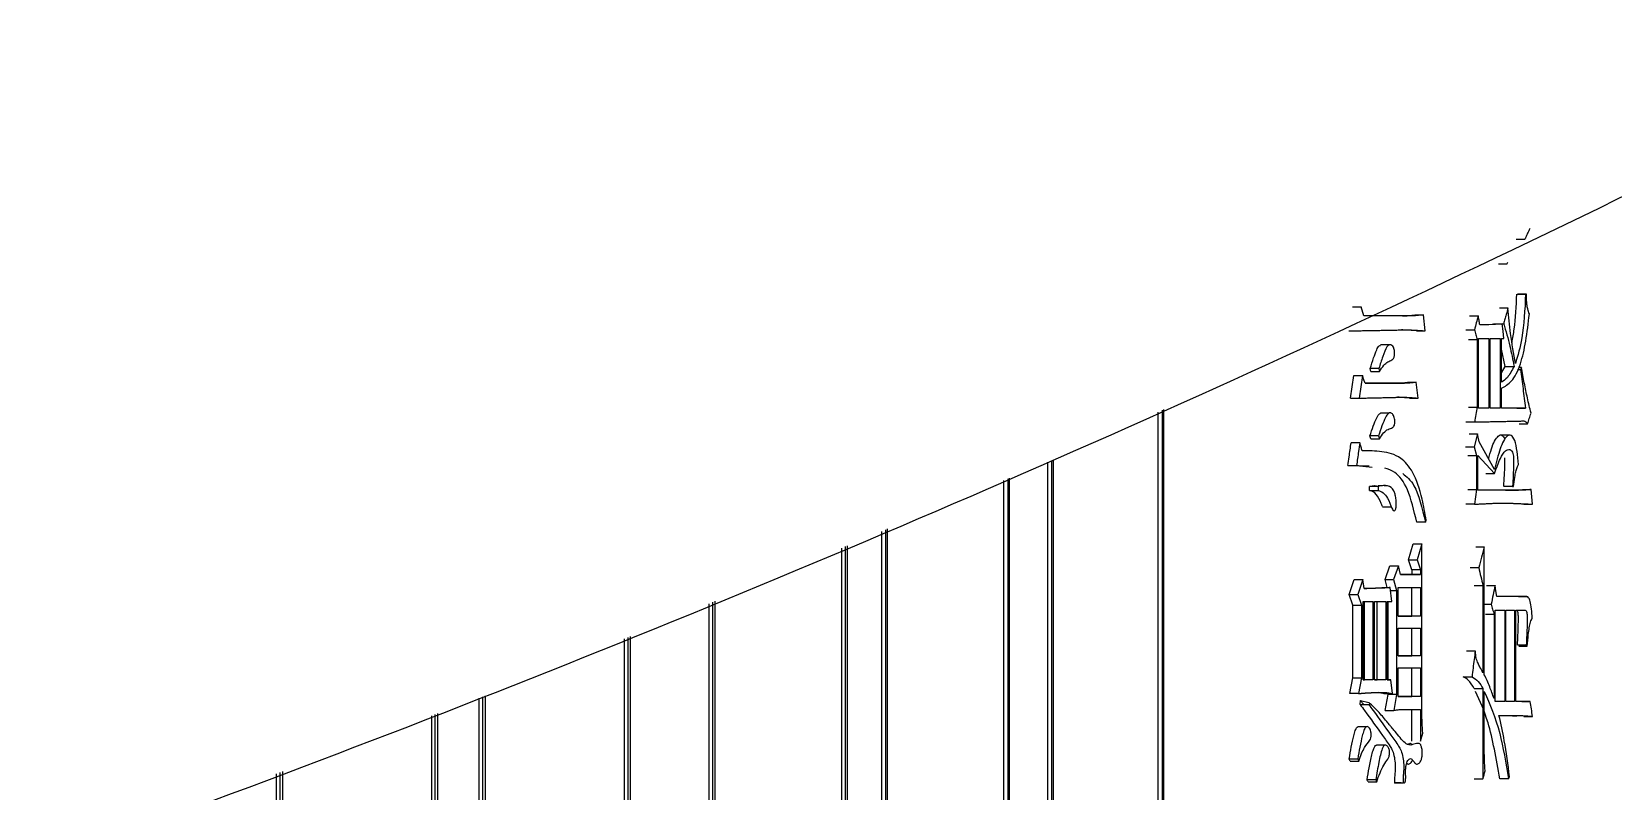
# Model space of a CAD drawing. Header units: millimetres. Extents: x 1890 to 4327, y 775 to 2498.
# Drawn here: x 3067.25 to 3084.5, y 1138.25 to 1146.54 of the extents above; entities that cross this region are included whole.
import ezdxf

# ---------------------------------------------------------------- set-up
doc = ezdxf.new("R2010")
doc.units = ezdxf.units.MM

msp = doc.modelspace()

# ---------------------------------------------------------------- linework, layer by layer
at = {"color": 7, "linetype": 'Continuous', "lineweight": 25}
for p, q in [((3083.537, 1144.272), (3083.443, 1144.272)), ((3083.344, 1144.002), (3083.353, 1144.024)), ((3083.454, 1143.677), (3083.547, 1143.677)), ((3083.556, 1143.677), (3083.462, 1143.677)), ((3083.556, 1143.677), (3083.547, 1143.677)), ((3081.661, 1143.537), (3081.755, 1143.537)), ((3081.782, 1143.439), (3081.755, 1143.537)), ((3083.262, 1143.526), (3083.355, 1143.526)), ((3082.299, 1143.439), (3081.782, 1143.439)), ((3082.299, 1143.439), (3082.205, 1143.439)), ((3082.338, 1143.45), (3082.433, 1143.45)), ((3082.452, 1143.277), (3082.433, 1143.45)), ((3082.936, 1143.439), (3083.03, 1143.439)), ((3083.197, 1143.353), (3083.291, 1143.353)), ((3081.62, 1143.277), (3081.714, 1143.277)), ((3082.357, 1143.277), (3082.452, 1143.277)), ((3082.894, 1143.288), (3082.989, 1143.288)), ((3082.924, 1143.18), (3083.018, 1143.18)), ((3083.018, 1143.18), (3083.018, 1142.444)), ((3083.033, 1142.433), (3083.033, 1143.191)), ((3083.033, 1143.191), (3083.146, 1143.191)), ((3083.146, 1143.191), (3083.146, 1142.433)), ((3083.16, 1142.433), (3083.16, 1143.191)), ((3083.16, 1143.191), (3083.271, 1143.191)), ((3083.271, 1143.191), (3083.271, 1142.433)), ((3083.285, 1143.191), (3083.311, 1143.191)), ((3083.285, 1142.715), (3083.285, 1143.191)), ((3082.06, 1143.122), (3081.964, 1143.122)), ((3083.326, 1142.888), (3083.285, 1143.076)), ((3081.637, 1142.541), (3081.675, 1142.79)), ((3081.675, 1142.79), (3081.768, 1142.79)), ((3081.768, 1142.79), (3081.731, 1142.541)), ((3081.947, 1142.866), (3081.853, 1142.866)), ((3081.859, 1142.834), (3081.853, 1142.866)), ((3081.859, 1142.834), (3081.953, 1142.834)), ((3081.947, 1142.866), (3081.953, 1142.834)), ((3083.285, 1142.816), (3083.326, 1142.888)), ((3083.328, 1142.888), (3083.422, 1142.888)), ((3083.459, 1142.855), (3083.493, 1142.855)), ((3083.501, 1142.877), (3083.47, 1142.877)), ((3083.501, 1142.877), (3083.493, 1142.855)), ((3082.225, 1142.704), (3081.796, 1142.704)), ((3081.796, 1142.704), (3082.131, 1142.704)), ((3082.131, 1142.704), (3082.225, 1142.704)), ((3082.259, 1142.715), (3082.354, 1142.715)), ((3082.376, 1142.542), (3082.354, 1142.715)), ((3083.285, 1142.433), (3083.285, 1142.65)), ((3081.637, 1142.541), (3081.731, 1142.541)), ((3082.281, 1142.542), (3082.376, 1142.542)), ((3082.924, 1142.444), (3083.018, 1142.444)), ((3079.538, 1142.388), (3079.538, 1130.805)), ((3079.584, 1142.409), (3079.584, 1130.805)), ((3079.602, 1130.755), (3079.602, 1142.418)), ((3082.06, 1142.378), (3081.965, 1142.378)), ((3082.897, 1142.282), (3082.992, 1142.282)), ((3083.146, 1142.433), (3083.033, 1142.433)), ((3083.146, 1142.433), (3083.052, 1142.433)), ((3083.271, 1142.433), (3083.16, 1142.433)), ((3083.271, 1142.433), (3083.177, 1142.433)), ((3083.545, 1142.433), (3083.285, 1142.433)), ((3083.451, 1142.433), (3083.545, 1142.433)), ((3081.943, 1142.13), (3081.849, 1142.13)), ((3081.859, 1142.098), (3081.849, 1142.13)), ((3081.943, 1142.13), (3081.953, 1142.098)), ((3082.93, 1142.152), (3083.024, 1142.152)), ((3083.024, 1142.152), (3082.986, 1142.011)), ((3083.039, 1142.066), (3083.024, 1142.152)), ((3083.366, 1142.138), (3083.272, 1142.138)), ((3083.476, 1142.26), (3083.569, 1142.26)), ((3081.738, 1142.055), (3081.644, 1142.055)), ((3082.892, 1142.011), (3082.986, 1142.011)), ((3082.986, 1142.011), (3083.013, 1141.914)), ((3083.209, 1141.763), (3083.039, 1142.066)), ((3078.332, 1141.842), (3078.331, 1130.755)), ((3078.377, 1141.861), (3078.376, 1130.755)), ((3078.397, 1130.805), (3078.397, 1141.869)), ((3081.61, 1141.806), (3081.704, 1141.806)), ((3081.842, 1141.798), (3081.61, 1141.806)), ((3081.704, 1141.806), (3081.875, 1141.79)), ((3083.013, 1141.914), (3083.013, 1141.546)), ((3083.027, 1141.914), (3083.209, 1141.719)), ((3083.027, 1141.536), (3083.027, 1141.914)), ((3077.855, 1141.643), (3077.855, 1132.934)), ((3077.899, 1141.661), (3077.899, 1132.934)), ((3077.92, 1132.878), (3077.92, 1141.67)), ((3081.987, 1141.586), (3081.939, 1141.586)), ((3082.034, 1141.586), (3082.004, 1141.586)), ((3083.115, 1141.719), (3083.209, 1141.719)), ((3081.94, 1141.579), (3081.846, 1141.579)), ((3081.846, 1141.535), (3081.846, 1141.579)), ((3081.846, 1141.535), (3081.94, 1141.535)), ((3081.94, 1141.579), (3081.94, 1141.535)), ((3083.013, 1141.546), (3082.989, 1141.384)), ((3083.471, 1141.536), (3083.027, 1141.536)), ((3083.405, 1141.579), (3083.312, 1141.579)), ((3083.329, 1141.536), (3083.375, 1141.536)), ((3083.378, 1141.536), (3083.471, 1141.536)), ((3083.405, 1141.579), (3083.416, 1141.579)), ((3083.513, 1141.546), (3083.607, 1141.546)), ((3083.623, 1141.384), (3083.607, 1141.546)), ((3081.987, 1141.357), (3082.082, 1141.357)), ((3082.989, 1141.384), (3082.894, 1141.384)), ((3083.529, 1141.384), (3083.623, 1141.384)), ((3076.523, 1141.086), (3076.523, 1132.878)), ((3076.567, 1141.104), (3076.567, 1132.878)), ((3076.589, 1132.934), (3076.589, 1141.114)), ((3082.455, 1141.189), (3082.36, 1141.189)), ((3076.087, 1140.904), (3076.087, 1130.855)), ((3076.13, 1130.855), (3076.13, 1140.922)), ((3076.152, 1130.805), (3076.153, 1140.931)), ((3082.269, 1140.778), (3082.322, 1140.951)), ((3082.322, 1140.951), (3082.417, 1140.951)), ((3082.417, 1140.951), (3082.363, 1140.778)), ((3082.417, 1139.102), (3082.417, 1140.951)), ((3083.003, 1140.919), (3083.097, 1140.919)), ((3083.097, 1139.524), (3083.097, 1140.919)), ((3082.269, 1140.778), (3082.363, 1140.778)), ((3082.307, 1140.67), (3082.269, 1140.778)), ((3082.363, 1140.778), (3082.401, 1140.67)), ((3081.624, 1140.4), (3081.678, 1140.562)), ((3081.678, 1140.562), (3081.772, 1140.562)), ((3081.772, 1140.562), (3081.717, 1140.4)), ((3081.785, 1140.465), (3081.772, 1140.562)), ((3082.014, 1140.562), (3082.066, 1140.713)), ((3082.014, 1140.562), (3082.108, 1140.562)), ((3082.038, 1140.475), (3082.014, 1140.562)), ((3082.066, 1140.713), (3082.161, 1140.713)), ((3082.161, 1140.713), (3082.108, 1140.562)), ((3082.108, 1140.562), (3082.141, 1140.443)), ((3082.183, 1140.616), (3082.161, 1140.713)), ((3082.401, 1140.67), (3082.307, 1140.67)), ((3082.307, 1140.67), (3082.307, 1140.616)), ((3082.307, 1140.616), (3082.401, 1140.616)), ((3082.401, 1140.67), (3082.401, 1140.616)), ((3082.941, 1140.692), (3083.036, 1140.692)), ((3081.624, 1140.4), (3081.717, 1140.4)), ((3081.664, 1140.281), (3081.624, 1140.4)), ((3081.717, 1140.4), (3081.758, 1140.281)), ((3081.978, 1140.475), (3082.072, 1140.475)), ((3082.089, 1140.324), (3082.072, 1140.475)), ((3082.076, 1140.443), (3082.141, 1140.443)), ((3082.141, 1140.443), (3082.141, 1139.307)), ((3082.157, 1140.162), (3082.157, 1140.475)), ((3082.157, 1140.475), (3082.401, 1140.475)), ((3082.307, 1140.162), (3082.307, 1140.475)), ((3082.401, 1140.475), (3082.401, 1140.162)), ((3082.988, 1140.497), (3083.082, 1140.497)), ((3083.082, 1140.497), (3083.082, 1139.545)), ((3083.12, 1140.497), (3083.215, 1140.497)), ((3083.561, 1140.378), (3083.232, 1140.378)), ((3083.468, 1140.378), (3083.561, 1140.378)), ((3074.639, 1140.298), (3074.638, 1130.805)), ((3074.681, 1140.316), (3074.681, 1130.805)), ((3074.705, 1140.326), (3074.705, 1130.855)), ((3081.664, 1140.281), (3081.758, 1140.281)), ((3081.664, 1139.491), (3081.664, 1140.281)), ((3081.758, 1140.281), (3081.758, 1139.491)), ((3081.775, 1139.469), (3081.775, 1140.324)), ((3081.775, 1140.324), (3081.883, 1140.324)), ((3081.789, 1139.469), (3081.789, 1140.324)), ((3081.883, 1140.324), (3081.883, 1139.469)), ((3081.9, 1139.469), (3081.9, 1140.324)), ((3081.9, 1140.324), (3082.023, 1140.324)), ((3081.929, 1139.469), (3081.929, 1140.324)), ((3082.023, 1140.324), (3082.023, 1139.469)), ((3082.039, 1140.324), (3082.089, 1140.324)), ((3082.039, 1139.469), (3082.039, 1140.324)), ((3082.047, 1139.469), (3082.047, 1140.324)), ((3083.097, 1140.292), (3083.172, 1140.292)), ((3083.217, 1139.231), (3083.217, 1140.227)), ((3083.217, 1140.227), (3083.319, 1140.227)), ((3083.319, 1140.227), (3083.319, 1139.231)), ((3083.333, 1139.231), (3083.333, 1140.227)), ((3083.333, 1140.227), (3083.427, 1140.227)), ((3083.427, 1140.227), (3083.427, 1139.231)), ((3083.441, 1140.227), (3083.542, 1140.227)), ((3083.441, 1139.231), (3083.441, 1140.227)), ((3083.446, 1140.227), (3083.542, 1140.227)), ((3082.401, 1140.162), (3082.157, 1140.162)), ((3082.157, 1140.162), (3082.307, 1140.162)), ((3082.157, 1139.729), (3082.157, 1140.032)), ((3082.157, 1140.032), (3082.401, 1140.032)), ((3082.401, 1140.162), (3082.307, 1140.162)), ((3082.307, 1139.729), (3082.307, 1140.032)), ((3082.401, 1140.032), (3082.401, 1139.729)), ((3083.109, 1140.183), (3083.203, 1140.183)), ((3083.203, 1140.183), (3083.203, 1139.264)), ((3073.718, 1139.914), (3073.718, 1130.86)), ((3073.76, 1130.86), (3073.76, 1139.931)), ((3073.785, 1130.81), (3073.785, 1139.941)), ((3082.401, 1139.729), (3082.157, 1139.729)), ((3082.157, 1139.729), (3082.307, 1139.729)), ((3082.401, 1139.729), (3082.307, 1139.729)), ((3082.903, 1139.783), (3082.998, 1139.783)), ((3083.555, 1139.848), (3083.462, 1139.848)), ((3083.473, 1139.837), (3083.566, 1139.837)), ((3083.555, 1139.848), (3083.566, 1139.837)), ((3082.157, 1139.285), (3082.157, 1139.599)), ((3082.157, 1139.599), (3082.401, 1139.599)), ((3082.307, 1139.285), (3082.307, 1139.599)), ((3082.401, 1139.599), (3082.401, 1139.285)), ((3081.63, 1139.318), (3081.664, 1139.491)), ((3081.664, 1139.491), (3081.758, 1139.491)), ((3081.758, 1139.491), (3081.724, 1139.318)), ((3081.883, 1139.469), (3081.775, 1139.469)), ((3081.775, 1139.469), (3081.789, 1139.469)), ((3081.883, 1139.469), (3081.789, 1139.469)), ((3082.023, 1139.469), (3081.9, 1139.469)), ((3081.9, 1139.469), (3081.929, 1139.469)), ((3082.023, 1139.469), (3081.929, 1139.469)), ((3082.076, 1139.469), (3082.039, 1139.469)), ((3082.039, 1139.469), (3082.076, 1139.469)), ((3082.095, 1139.318), (3082.076, 1139.469)), ((3082.867, 1139.502), (3082.963, 1139.502)), ((3082.988, 1139.372), (3083.082, 1139.372)), ((3083.082, 1139.372), (3083.082, 1138.388)), ((3083.097, 1138.691), (3083.097, 1139.34)), ((3072.133, 1139.268), (3072.133, 1130.81)), ((3072.173, 1139.283), (3072.173, 1130.81)), ((3072.199, 1139.292), (3072.199, 1130.86)), ((3081.724, 1139.318), (3081.63, 1139.318)), ((3081.742, 1139.199), (3081.746, 1139.242)), ((3081.746, 1139.242), (3081.838, 1139.221)), ((3081.939, 1139.329), (3082.033, 1139.329)), ((3082.001, 1139.318), (3082.095, 1139.318)), ((3082.017, 1139.134), (3082.047, 1139.307)), ((3082.033, 1139.329), (3082.095, 1139.318)), ((3082.047, 1139.307), (3082.047, 1139.318)), ((3082.141, 1139.307), (3082.047, 1139.307)), ((3082.141, 1139.307), (3082.112, 1139.134)), ((3082.401, 1139.285), (3082.157, 1139.285)), ((3082.157, 1139.285), (3082.307, 1139.285)), ((3082.401, 1139.285), (3082.307, 1139.285)), ((3083.319, 1139.231), (3083.217, 1139.231)), ((3083.319, 1139.231), (3083.225, 1139.231)), ((3083.427, 1139.231), (3083.333, 1139.231)), ((3083.427, 1139.231), (3083.334, 1139.231)), ((3083.598, 1139.231), (3083.441, 1139.231)), ((3083.505, 1139.231), (3083.598, 1139.231)), ((3071.617, 1139.075), (3071.617, 1130.91)), ((3071.657, 1130.91), (3071.657, 1139.09)), ((3071.684, 1130.86), (3071.684, 1139.1)), ((3082.017, 1139.134), (3082.112, 1139.134)), ((3082.307, 1138.799), (3082.307, 1139.145)), ((3082.401, 1139.145), (3082.401, 1138.799)), ((3083.529, 1139.069), (3083.623, 1139.069)), ((3081.811, 1138.955), (3081.718, 1138.955)), ((3082.401, 1138.799), (3082.427, 1138.885)), ((3082.017, 1138.756), (3081.921, 1138.756)), ((3081.634, 1138.582), (3081.624, 1138.604)), ((3081.634, 1138.582), (3081.728, 1138.582)), ((3081.717, 1138.604), (3081.728, 1138.582)), ((3069.922, 1138.443), (3069.922, 1130.86)), ((3069.961, 1138.457), (3069.961, 1130.86)), ((3069.989, 1138.468), (3069.989, 1130.91)), ((3081.913, 1138.377), (3081.819, 1138.377)), ((3081.829, 1138.355), (3081.923, 1138.355)), ((3082.189, 1138.344), (3082.125, 1138.344)), ((3082.988, 1138.388), (3083.082, 1138.388)), ((3083.361, 1138.388), (3083.267, 1138.388)), ((3083.361, 1138.388), (3083.372, 1138.409))]:
    msp.add_line(p, q, dxfattribs=at)
at = {"color": 7, "linetype": 'Continuous', "lineweight": 25, "flags": 128}
for points in [[(3083.344, 1144.002), (3083.309, 1144.002), (3083.279, 1144.002), (3083.25, 1144.002)], [(3083.214, 1143.353), (3083.26, 1143.353), (3083.308, 1143.353)], [(3083.311, 1143.191), (3083.301, 1143.272), (3083.291, 1143.353)], [(3081.859, 1142.098), (3081.9, 1142.098), (3081.927, 1142.098), (3081.953, 1142.098)], [(3082.918, 1141.914), (3082.965, 1141.914), (3083.013, 1141.914)], [(3082.918, 1141.546), (3082.965, 1141.546), (3083.013, 1141.546)], [(3082.455, 1141.189), (3082.46, 1141.2), (3082.464, 1141.211)], [(3083.232, 1140.378), (3083.223, 1140.438), (3083.215, 1140.497)], [(3081.742, 1139.199), (3081.784, 1139.199), (3081.81, 1139.199), (3081.836, 1139.199)], [(3081.717, 1138.604), (3081.683, 1138.604), (3081.653, 1138.604), (3081.624, 1138.604)], [(3081.829, 1138.355), (3081.827, 1138.361), (3081.824, 1138.366), (3081.819, 1138.377)], [(3081.913, 1138.377), (3081.916, 1138.371), (3081.919, 1138.363), (3081.923, 1138.355)]]:
    msp.add_lwpolyline(points, dxfattribs=at)
at = {"color": 7, "linetype": 'Continuous', "lineweight": 25}
for points, knots in [([(3009.456, 1127.481), (3012.016, 1127.506), (3015.597, 1127.541), (3020.866, 1127.82), (3025.33, 1128.155), (3030.646, 1128.721), (3036.215, 1129.494), (3042.029, 1130.504), (3048, 1131.76), (3054.076, 1133.271), (3060.214, 1135.042), (3066.379, 1137.076), (3072.543, 1139.375), (3078.68, 1141.941), (3084.768, 1144.771), (3090.787, 1147.865), (3096.72, 1151.219), (3102.549, 1154.831), (3108.259, 1158.697), (3113.834, 1162.811), (3119.262, 1167.168), (3124.527, 1171.763), (3129.619, 1176.587), (3134.524, 1181.635), (3139.231, 1186.898), (3143.728, 1192.368), (3148.007, 1198.036), (3152.055, 1203.893), (3155.865, 1209.93), (3159.427, 1216.136), (3162.732, 1222.5), (3165.773, 1229.013), (3168.542, 1235.662), (3171.032, 1242.436), (3173.238, 1249.324), (3175.152, 1256.313), (3176.771, 1263.391), (3178.089, 1270.544), (3179.101, 1277.761), (3179.806, 1285.028), (3180.199, 1292.333), (3180.278, 1299.66), (3180.041, 1306.998), (3179.486, 1314.333), (3178.614, 1321.651), (3177.424, 1328.938), (3175.916, 1336.181), (3174.091, 1343.365), (3171.95, 1350.478), (3169.497, 1357.505), (3166.732, 1364.434), (3163.659, 1371.25), (3160.282, 1377.941), (3156.604, 1384.493), (3152.631, 1390.893), (3148.366, 1397.128), (3143.815, 1403.186), (3138.983, 1409.055), (3133.875, 1414.721), (3128.499, 1420.174), (3123.052, 1425.221), (3117.579, 1429.873), (3112.12, 1434.143), (3106.496, 1438.185), (3100.714, 1441.994), (3094.787, 1445.562), (3088.724, 1448.884), (3082.538, 1451.954), (3076.242, 1454.767), (3069.848, 1457.319), (3063.373, 1459.606), (3056.835, 1461.622), (3050.26, 1463.364), (3043.687, 1464.829), (3037.194, 1466.011), (3030.904, 1466.908), (3025.38, 1467.491), (3020.498, 1467.859), (3015.674, 1468.099), (3009.699, 1468.216), (3004.182, 1468.105), (2998.913, 1467.834), (2994.449, 1467.496), (2989.133, 1466.931), (2983.564, 1466.158), (2977.75, 1465.148), (2971.779, 1463.892), (2965.703, 1462.381), (2959.565, 1460.61), (2953.4, 1458.576), (2947.236, 1456.277), (2941.099, 1453.711), (2935.011, 1450.881), (2928.992, 1447.787), (2923.059, 1444.433), (2917.23, 1440.82), (2911.52, 1436.955), (2905.945, 1432.841), (2900.517, 1428.484), (2895.252, 1423.889), (2890.16, 1419.065), (2885.255, 1414.017), (2880.549, 1408.754), (2876.051, 1403.284), (2871.773, 1397.616), (2867.724, 1391.759), (2863.914, 1385.722), (2860.352, 1379.516), (2857.048, 1373.152), (2854.005, 1366.64), (2851.243, 1359.988), (2848.906, 1353.706), (2847.627, 1349.601), (2847.064, 1347.792)], [0, 0, 0, 0, 0.0102074, 0.014274, 0.021037, 0.0280561, 0.0355867, 0.0434511, 0.0515783, 0.0599113, 0.0684099, 0.0770439, 0.085791, 0.0946336, 0.1035582, 0.112554, 0.1216124, 0.1307262, 0.1398897, 0.1490979, 0.1583469, 0.1676331, 0.1769537, 0.1863062, 0.1956884, 0.2050985, 0.2145348, 0.2239961, 0.233481, 0.2429885, 0.2525178, 0.262068, 0.2716385, 0.2812287, 0.2908382, 0.3004664, 0.3101132, 0.3197782, 0.3294613, 0.3391624, 0.3488814, 0.3586183, 0.3683733, 0.3781464, 0.387938, 0.3977483, 0.4075776, 0.4174265, 0.4272956, 0.4371854, 0.4470968, 0.4570307, 0.4669882, 0.4769704, 0.486979, 0.4970156, 0.5070822, 0.5171812, 0.5273154, 0.5374882, 0.5477037, 0.5569145, 0.5661226, 0.5753266, 0.5845258, 0.5937191, 0.6029052, 0.6120821, 0.6212471, 0.6303962, 0.6395236, 0.6486197, 0.6576679, 0.6666375, 0.6754633, 0.6839789, 0.6919633, 0.6976055, 0.7035012, 0.7112199, 0.7214273, 0.7254939, 0.7322569, 0.739276, 0.7468066, 0.754671, 0.7627982, 0.7711312, 0.7796298, 0.7882638, 0.7970109, 0.8058535, 0.8147781, 0.8237739, 0.8328323, 0.8419461, 0.8511096, 0.8603178, 0.8695668, 0.878853, 0.8881736, 0.8975261, 0.9069083, 0.9163184, 0.9257547, 0.935216, 0.9447009, 0.9542084, 0.9637377, 0.9732879, 0.9828584, 0.9924486, 1, 1, 1, 1]), ([(3083.593, 1144.391), (3083.585, 1144.374), (3083.572, 1144.346), (3083.553, 1144.307), (3083.542, 1144.284), (3083.537, 1144.272)], [0, 0, 0, 0, 0.425168, 0.712584, 1, 1, 1, 1]), ([(3083.399, 1143.15), (3083.408, 1143.198), (3083.436, 1143.357), (3083.445, 1143.546), (3083.451, 1143.677)], [0, 0, 0, 0, 0.299589, 1, 1, 1, 1]), ([(3083.547, 1143.677), (3083.539, 1143.508), (3083.524, 1143.21), (3083.462, 1143.007), (3083.436, 1142.92)], [0, 0, 0, 0, 0.5699995, 1, 1, 1, 1]), ([(3083.588, 1143.461), (3083.581, 1143.477), (3083.57, 1143.504), (3083.562, 1143.564), (3083.557, 1143.619), (3083.556, 1143.658), (3083.556, 1143.677)], [0, 0, 0, 0, 0.327601, 0.548377, 0.773257, 1, 1, 1, 1]), ([(3083.355, 1143.526), (3083.349, 1143.502), (3083.338, 1143.461), (3083.322, 1143.403), (3083.312, 1143.37), (3083.308, 1143.353)], [0, 0, 0, 0, 0.4208329, 0.7104104, 1, 1, 1, 1]), ([(3083.436, 1142.92), (3083.417, 1143.027), (3083.384, 1143.218), (3083.364, 1143.431), (3083.355, 1143.526)], [0, 0, 0, 0, 0.558168, 1, 1, 1, 1]), ([(3082.205, 1143.439), (3082.228, 1143.44), (3082.262, 1143.441), (3082.307, 1143.446), (3082.328, 1143.449), (3082.338, 1143.45)], [0, 0, 0, 0, 0.523499, 0.761739, 1, 1, 1, 1]), ([(3082.433, 1143.45), (3082.421, 1143.449), (3082.398, 1143.446), (3082.354, 1143.441), (3082.321, 1143.44), (3082.299, 1143.439)], [0, 0, 0, 0, 0.26142, 0.522845, 1, 1, 1, 1]), ([(3083.03, 1143.439), (3083.023, 1143.414), (3083.01, 1143.364), (3082.996, 1143.313), (3082.989, 1143.288)], [0, 0, 0, 0, 0.499999, 1, 1, 1, 1]), ([(3083.048, 1143.342), (3083.045, 1143.358), (3083.039, 1143.391), (3083.033, 1143.423), (3083.03, 1143.439)], [0, 0, 0, 0, 0.499999, 1, 1, 1, 1]), ([(3083.291, 1143.353), (3083.242, 1143.348), (3083.193, 1143.344), (3083.142, 1143.343), (3083.138, 1143.343), (3083.134, 1143.343), (3083.129, 1143.343), (3083.126, 1143.343), (3083.122, 1143.343), (3083.118, 1143.343), (3083.114, 1143.343), (3083.111, 1143.343), (3083.107, 1143.343), (3083.103, 1143.342), (3083.099, 1143.342), (3083.095, 1143.342), (3083.091, 1143.342), (3083.087, 1143.342), (3083.084, 1143.342), (3083.08, 1143.342), (3083.077, 1143.342), (3083.074, 1143.342), (3083.071, 1143.342), (3083.069, 1143.342), (3083.067, 1143.342), (3083.066, 1143.342), (3083.064, 1143.342), (3083.062, 1143.342), (3083.06, 1143.342), (3083.058, 1143.342), (3083.056, 1143.342), (3083.054, 1143.342), (3083.052, 1143.342), (3083.05, 1143.342), (3083.049, 1143.342), (3083.048, 1143.342)], [0, 0, 0, 0, 0.606141, 0.618449, 0.630757, 0.655373, 0.667681, 0.679989, 0.692297, 0.716913, 0.729221, 0.741529, 0.753837, 0.778453, 0.790761, 0.803069, 0.827685, 0.839993, 0.852301, 0.864609, 0.889225, 0.895379, 0.901533, 0.913842, 0.919996, 0.92615, 0.932304, 0.944612, 0.950766, 0.95692, 0.963074, 0.975382, 0.981536, 0.98769, 1, 1, 1, 1]), ([(3083.285, 1142.65), (3083.322, 1142.67), (3083.396, 1142.71), (3083.491, 1142.883), (3083.553, 1143.159), (3083.576, 1143.36), (3083.588, 1143.461)], [0, 0, 0, 0, 0.271409, 0.54611, 0.770558, 1, 1, 1, 1]), ([(3083.308, 1143.353), (3083.332, 1143.274), (3083.374, 1143.133), (3083.407, 1142.963), (3083.422, 1142.888)], [0, 0, 0, 0, 0.556475, 1, 1, 1, 1]), ([(3081.714, 1143.277), (3081.732, 1143.277), (3081.769, 1143.278), (3081.823, 1143.279), (3081.878, 1143.28), (3081.931, 1143.281), (3082.003, 1143.282), (3082.074, 1143.284), (3082.144, 1143.285), (3082.187, 1143.286), (3082.218, 1143.287), (3082.239, 1143.287), (3082.252, 1143.288), (3082.261, 1143.288)], [0, 0, 0, 0, 0.097575, 0.19515, 0.292725, 0.390299, 0.487874, 0.683024, 0.780599, 0.878174, 0.926961, 0.951355, 1, 1, 1, 1]), ([(3082.357, 1143.277), (3082.331, 1143.279), (3082.286, 1143.281), (3082.231, 1143.284), (3082.203, 1143.286), (3082.193, 1143.286)], [0, 0, 0, 0, 0.484055, 0.821174, 1, 1, 1, 1]), ([(3082.261, 1143.288), (3082.288, 1143.286), (3082.333, 1143.284), (3082.397, 1143.28), (3082.433, 1143.278), (3082.452, 1143.277)], [0, 0, 0, 0, 0.417352, 0.708675, 1, 1, 1, 1]), ([(3082.989, 1143.288), (3082.994, 1143.27), (3083.004, 1143.234), (3083.014, 1143.198), (3083.018, 1143.18)], [0, 0, 0, 0, 0.500001, 1, 1, 1, 1]), ([(3081.853, 1142.866), (3081.865, 1142.905), (3081.887, 1142.977), (3081.919, 1143.06), (3081.945, 1143.113), (3081.96, 1143.116), (3081.965, 1143.117)], [0, 0, 0, 0, 0.373661, 0.687342, 0.895002, 1, 1, 1, 1]), ([(3081.953, 1142.834), (3081.969, 1142.857), (3081.999, 1142.9), (3082.045, 1142.942), (3082.082, 1142.952), (3082.106, 1142.971), (3082.115, 1142.995), (3082.118, 1143.013), (3082.118, 1143.036), (3082.117, 1143.061), (3082.112, 1143.084), (3082.103, 1143.104), (3082.086, 1143.121), (3082.062, 1143.128), (3082.025, 1143.095), (3081.988, 1142.994), (3081.961, 1142.909), (3081.947, 1142.866)], [0, 0, 0, 0, 0.133288, 0.244453, 0.355406, 0.411337, 0.426567, 0.441924, 0.46024, 0.483233, 0.506284, 0.526764, 0.567645, 0.636153, 0.704868, 0.849066, 1, 1, 1, 1]), ([(3081.796, 1142.704), (3081.792, 1142.716), (3081.785, 1142.737), (3081.776, 1142.766), (3081.771, 1142.782), (3081.768, 1142.79)], [0, 0, 0, 0, 0.428366, 0.714182, 1, 1, 1, 1]), ([(3083.422, 1142.888), (3083.398, 1142.843), (3083.355, 1142.763), (3083.307, 1142.729), (3083.285, 1142.715)], [0, 0, 0, 0, 0.561781, 1, 1, 1, 1]), ([(3083.493, 1142.855), (3083.502, 1142.785), (3083.519, 1142.644), (3083.536, 1142.504), (3083.545, 1142.433)], [0, 0, 0, 0, 0.5, 1, 1, 1, 1]), ([(3083.607, 1142.379), (3083.593, 1142.433), (3083.567, 1142.538), (3083.533, 1142.706), (3083.512, 1142.82), (3083.501, 1142.877)], [0, 0, 0, 0, 0.347854, 0.67337, 1, 1, 1, 1]), ([(3082.131, 1142.704), (3082.143, 1142.704), (3082.166, 1142.705), (3082.208, 1142.708), (3082.239, 1142.712), (3082.259, 1142.715)], [0, 0, 0, 0, 0.267376, 0.53476, 1, 1, 1, 1]), ([(3082.354, 1142.715), (3082.342, 1142.713), (3082.32, 1142.71), (3082.277, 1142.705), (3082.246, 1142.704), (3082.225, 1142.704)], [0, 0, 0, 0, 0.267045, 0.534097, 1, 1, 1, 1]), ([(3081.731, 1142.541), (3081.74, 1142.542), (3081.757, 1142.542), (3081.784, 1142.543), (3081.81, 1142.543), (3081.844, 1142.544), (3081.888, 1142.545), (3081.939, 1142.546), (3081.99, 1142.547), (3082.041, 1142.548), (3082.084, 1142.549), (3082.122, 1142.55), (3082.15, 1142.551), (3082.177, 1142.552), (3082.19, 1142.552), (3082.196, 1142.552)], [0, 0, 0, 0, 0.055103, 0.110206, 0.165309, 0.220412, 0.330617, 0.440823, 0.551029, 0.661235, 0.771441, 0.826543, 0.913271, 0.956635, 1, 1, 1, 1]), ([(3082.281, 1142.542), (3082.257, 1142.544), (3082.215, 1142.548), (3082.171, 1142.551), (3082.151, 1142.551), (3082.149, 1142.551)], [0, 0, 0, 0, 0.55266, 0.951825, 1, 1, 1, 1]), ([(3082.196, 1142.552), (3082.221, 1142.552), (3082.264, 1142.551), (3082.323, 1142.547), (3082.358, 1142.543), (3082.376, 1142.542)], [0, 0, 0, 0, 0.408529, 0.704251, 1, 1, 1, 1]), ([(3083.018, 1142.444), (3083.014, 1142.417), (3083.005, 1142.363), (3082.996, 1142.309), (3082.992, 1142.282)], [0, 0, 0, 0, 0.4999995, 1, 1, 1, 1]), ([(3081.849, 1142.13), (3081.861, 1142.166), (3081.885, 1142.237), (3081.919, 1142.321), (3081.947, 1142.37), (3081.962, 1142.375), (3081.965, 1142.376)], [0, 0, 0, 0, 0.3465962, 0.6953672, 0.9290108, 1, 1, 1, 1]), ([(3081.953, 1142.098), (3081.968, 1142.121), (3081.998, 1142.166), (3082.047, 1142.207), (3082.085, 1142.21), (3082.107, 1142.23), (3082.115, 1142.241), (3082.119, 1142.257), (3082.121, 1142.273), (3082.121, 1142.294), (3082.118, 1142.318), (3082.111, 1142.344), (3082.097, 1142.369), (3082.077, 1142.386), (3082.048, 1142.375), (3082.015, 1142.327), (3081.98, 1142.238), (3081.955, 1142.168), (3081.943, 1142.13), (3081.943, 1142.13)], [0, 0, 0, 0, 0.122963, 0.247031, 0.370505, 0.395962, 0.421667, 0.433716, 0.445798, 0.461982, 0.485013, 0.50855, 0.540716, 0.603687, 0.664288, 0.751122, 0.871606, 0.999878, 1, 1, 1, 1]), ([(3082.992, 1142.282), (3083.011, 1142.282), (3083.05, 1142.283), (3083.107, 1142.284), (3083.164, 1142.285), (3083.211, 1142.286), (3083.258, 1142.287), (3083.304, 1142.288), (3083.36, 1142.289), (3083.405, 1142.29), (3083.447, 1142.291), (3083.478, 1142.292), (3083.507, 1142.292), (3083.521, 1142.293), (3083.528, 1142.293)], [0, 0, 0, 0, 0.1040227, 0.2080454, 0.3120681, 0.4160908, 0.4681022, 0.5721249, 0.6761476, 0.7801703, 0.8321816, 0.9160906, 0.9580452, 1, 1, 1, 1]), ([(3083.528, 1142.293), (3083.536, 1142.291), (3083.55, 1142.288), (3083.563, 1142.269), (3083.569, 1142.26)], [0, 0, 0, 0, 0.557581, 1, 1, 1, 1]), ([(3083.569, 1142.26), (3083.575, 1142.28), (3083.588, 1142.32), (3083.6, 1142.359), (3083.607, 1142.379)], [0, 0, 0, 0, 0.499999, 1, 1, 1, 1]), ([(3083.144, 1141.878), (3083.154, 1141.916), (3083.182, 1142.03), (3083.235, 1142.126), (3083.289, 1142.151), (3083.311, 1142.112), (3083.32, 1142.097)], [0, 0, 0, 0, 0.215613, 0.638466, 0.853974, 1, 1, 1, 1]), ([(3083.471, 1141.817), (3083.467, 1141.866), (3083.457, 1141.962), (3083.431, 1142.09), (3083.389, 1142.147), (3083.331, 1142.13), (3083.266, 1141.999), (3083.228, 1141.842), (3083.209, 1141.763)], [0, 0, 0, 0, 0.127311, 0.25064, 0.376347, 0.501102, 0.745819, 1, 1, 1, 1]), ([(3081.61, 1141.806), (3081.614, 1141.837), (3081.622, 1141.894), (3081.634, 1141.977), (3081.641, 1142.029), (3081.644, 1142.055)], [0, 0, 0, 0, 0.377799, 0.688899, 1, 1, 1, 1]), ([(3081.738, 1142.055), (3081.734, 1142.023), (3081.726, 1141.966), (3081.714, 1141.883), (3081.707, 1141.832), (3081.704, 1141.806)], [0, 0, 0, 0, 0.377734, 0.688867, 1, 1, 1, 1]), ([(3081.765, 1141.968), (3081.761, 1141.981), (3081.755, 1142.001), (3081.746, 1142.03), (3081.74, 1142.047), (3081.738, 1142.055)], [0, 0, 0, 0, 0.432505, 0.716252, 1, 1, 1, 1]), ([(3082.464, 1141.211), (3082.45, 1141.289), (3082.414, 1141.491), (3082.322, 1141.754), (3082.167, 1141.92), (3081.98, 1141.963), (3081.837, 1141.967), (3081.765, 1141.968)], [0, 0, 0, 0, 0.1126392, 0.2928879, 0.4749547, 0.7356452, 1, 1, 1, 1]), ([(3083.209, 1141.719), (3083.229, 1141.778), (3083.265, 1141.881), (3083.323, 1141.972), (3083.365, 1141.984), (3083.391, 1141.977), (3083.404, 1141.954), (3083.412, 1141.926), (3083.417, 1141.88), (3083.416, 1141.76), (3083.41, 1141.658), (3083.405, 1141.579)], [0, 0, 0, 0, 0.23749, 0.42213, 0.564767, 0.621672, 0.660735, 0.693272, 0.725999, 0.787152, 1, 1, 1, 1]), ([(3082.36, 1141.189), (3082.329, 1141.317), (3082.269, 1141.568), (3082.136, 1141.741), (3082.049, 1141.766), (3082.011, 1141.777)], [0, 0, 0, 0, 0.372916, 0.733547, 1, 1, 1, 1]), ([(3083.309, 1141.579), (3083.314, 1141.659), (3083.32, 1141.756), (3083.322, 1141.863), (3083.32, 1141.885), (3083.319, 1141.892)], [0, 0, 0, 0, 0.779722, 0.936775, 1, 1, 1, 1]), ([(3083.416, 1141.579), (3083.42, 1141.613), (3083.427, 1141.67), (3083.44, 1141.74), (3083.454, 1141.789), (3083.466, 1141.807), (3083.471, 1141.817)], [0, 0, 0, 0, 0.348649, 0.570981, 0.788219, 1, 1, 1, 1]), ([(3081.846, 1141.579), (3081.864, 1141.583), (3081.895, 1141.591), (3081.926, 1141.583), (3081.939, 1141.58)], [0, 0, 0, 0, 0.573402, 1, 1, 1, 1]), ([(3081.94, 1141.535), (3081.958, 1141.529), (3081.993, 1141.515), (3082.047, 1141.456), (3082.076, 1141.365), (3082.099, 1141.32), (3082.11, 1141.311), (3082.12, 1141.314), (3082.129, 1141.325), (3082.134, 1141.342), (3082.137, 1141.364), (3082.137, 1141.4), (3082.134, 1141.447), (3082.124, 1141.495), (3082.107, 1141.539), (3082.065, 1141.588), (3082.007, 1141.591), (3081.959, 1141.582), (3081.94, 1141.579)], [0, 0, 0, 0, 0.115518, 0.231634, 0.360314, 0.38877, 0.411137, 0.433609, 0.45467, 0.468652, 0.482629, 0.505933, 0.545458, 0.585905, 0.62732, 0.690876, 0.874624, 1, 1, 1, 1]), ([(3082.207, 1141.718), (3082.25, 1141.684), (3082.354, 1141.605), (3082.418, 1141.342), (3082.455, 1141.189)], [0, 0, 0, 0, 0.4182515, 1, 1, 1, 1]), ([(3081.988, 1141.359), (3081.983, 1141.371), (3081.961, 1141.419), (3081.918, 1141.51), (3081.871, 1141.527), (3081.846, 1141.535)], [0, 0, 0, 0, 0.12447, 0.525331, 1, 1, 1, 1]), ([(3083.607, 1141.546), (3083.587, 1141.544), (3083.556, 1141.539), (3083.51, 1141.536), (3083.484, 1141.536), (3083.471, 1141.536)], [0, 0, 0, 0, 0.427543, 0.713753, 1, 1, 1, 1]), ([(3082.989, 1141.384), (3082.993, 1141.384), (3083, 1141.385), (3083.011, 1141.385), (3083.026, 1141.386), (3083.044, 1141.387), (3083.065, 1141.388), (3083.087, 1141.389), (3083.109, 1141.39), (3083.13, 1141.391), (3083.152, 1141.392), (3083.169, 1141.393), (3083.187, 1141.394), (3083.205, 1141.394), (3083.226, 1141.395), (3083.244, 1141.395), (3083.258, 1141.395), (3083.268, 1141.395), (3083.279, 1141.395), (3083.289, 1141.395), (3083.298, 1141.395), (3083.305, 1141.395), (3083.31, 1141.395), (3083.316, 1141.395), (3083.321, 1141.395), (3083.325, 1141.395), (3083.329, 1141.395), (3083.332, 1141.395), (3083.336, 1141.395), (3083.342, 1141.395), (3083.347, 1141.395), (3083.352, 1141.395), (3083.357, 1141.395), (3083.362, 1141.395), (3083.369, 1141.395), (3083.378, 1141.394), (3083.388, 1141.394), (3083.399, 1141.394), (3083.409, 1141.394), (3083.419, 1141.393), (3083.429, 1141.393), (3083.443, 1141.392), (3083.46, 1141.392), (3083.481, 1141.391), (3083.501, 1141.39), (3083.521, 1141.389), (3083.538, 1141.388), (3083.551, 1141.388), (3083.562, 1141.387), (3083.572, 1141.387), (3083.582, 1141.386), (3083.592, 1141.386), (3083.602, 1141.385), (3083.612, 1141.385), (3083.619, 1141.384), (3083.623, 1141.384)], [0, 0, 0, 0, 0.016501, 0.033002, 0.049503, 0.082504, 0.115506, 0.148508, 0.18151, 0.214512, 0.247513, 0.280515, 0.297016, 0.330018, 0.36302, 0.396021, 0.412522, 0.429023, 0.445524, 0.462025, 0.478526, 0.486776, 0.495027, 0.503277, 0.511528, 0.519778, 0.523903, 0.528029, 0.536279, 0.54453, 0.55278, 0.56103, 0.569281, 0.577531, 0.585782, 0.602283, 0.618784, 0.635284, 0.651785, 0.668286, 0.684787, 0.701288, 0.73429, 0.767292, 0.800293, 0.833295, 0.866297, 0.882798, 0.899299, 0.9158, 0.932301, 0.948801, 0.965302, 0.982651, 1, 1, 1, 1]), ([(3083.097, 1140.919), (3083.087, 1140.881), (3083.067, 1140.805), (3083.046, 1140.73), (3083.036, 1140.692)], [0, 0, 0, 0, 0.5, 1, 1, 1, 1]), ([(3082.401, 1140.616), (3082.37, 1140.616), (3082.298, 1140.616), (3082.224, 1140.616), (3082.183, 1140.616)], [0, 0, 0, 0, 0.44202, 1, 1, 1, 1]), ([(3082.183, 1140.616), (3082.184, 1140.616), (3082.226, 1140.616), (3082.267, 1140.616), (3082.307, 1140.616)], [0, 0, 0, 0, 0.020471, 1, 1, 1, 1]), ([(3083.036, 1140.692), (3083.044, 1140.659), (3083.059, 1140.594), (3083.075, 1140.53), (3083.082, 1140.497)], [0, 0, 0, 0, 0.500001, 1, 1, 1, 1]), ([(3082.072, 1140.475), (3082.071, 1140.475), (3082.066, 1140.475), (3082.059, 1140.474), (3082.049, 1140.473), (3082.042, 1140.472), (3082.036, 1140.472), (3082.031, 1140.472), (3082.026, 1140.471), (3082.022, 1140.471), (3082.017, 1140.47), (3082.013, 1140.47), (3082.008, 1140.47), (3081.999, 1140.469), (3081.966, 1140.468), (3081.929, 1140.466), (3081.897, 1140.466), (3081.887, 1140.466), (3081.883, 1140.465), (3081.878, 1140.465), (3081.873, 1140.465), (3081.869, 1140.465), (3081.864, 1140.465), (3081.859, 1140.465), (3081.855, 1140.465), (3081.85, 1140.465), (3081.845, 1140.465), (3081.841, 1140.465), (3081.836, 1140.465), (3081.831, 1140.465), (3081.827, 1140.465), (3081.824, 1140.465), (3081.822, 1140.465), (3081.819, 1140.465), (3081.817, 1140.465), (3081.815, 1140.465), (3081.812, 1140.465), (3081.81, 1140.465), (3081.808, 1140.465), (3081.805, 1140.465), (3081.803, 1140.465), (3081.801, 1140.465), (3081.798, 1140.465), (3081.796, 1140.465), (3081.793, 1140.465), (3081.791, 1140.465), (3081.788, 1140.465), (3081.787, 1140.465), (3081.785, 1140.465)], [0, 0, 0, 0, 0.016204, 0.048613, 0.081022, 0.11343, 0.129634, 0.145839, 0.162043, 0.178247, 0.194452, 0.210656, 0.22686, 0.243065, 0.307882, 0.567153, 0.631971, 0.648175, 0.664379, 0.680584, 0.696788, 0.712992, 0.729197, 0.745401, 0.761605, 0.777809, 0.794014, 0.810218, 0.826422, 0.842627, 0.858831, 0.866933, 0.875035, 0.883137, 0.89124, 0.899342, 0.907444, 0.915546, 0.923648, 0.93175, 0.939853, 0.947955, 0.956057, 0.964159, 0.972261, 0.980363, 0.988466, 1, 1, 1, 1]), ([(3081.786, 1140.466), (3081.805, 1140.466), (3081.869, 1140.467), (3081.933, 1140.472), (3081.978, 1140.475)], [0, 0, 0, 0, 0.2861994, 1, 1, 1, 1]), ([(3083.215, 1140.497), (3083.207, 1140.463), (3083.193, 1140.394), (3083.179, 1140.326), (3083.172, 1140.292)], [0, 0, 0, 0, 0.499999, 1, 1, 1, 1]), ([(3083.62, 1140.14), (3083.615, 1140.208), (3083.609, 1140.302), (3083.581, 1140.37), (3083.568, 1140.376), (3083.561, 1140.378)], [0, 0, 0, 0, 0.57516, 0.790026, 1, 1, 1, 1]), ([(3083.172, 1140.292), (3083.177, 1140.274), (3083.188, 1140.237), (3083.198, 1140.201), (3083.203, 1140.183)], [0, 0, 0, 0, 0.500002, 1, 1, 1, 1]), ([(3083.459, 1139.848), (3083.462, 1139.921), (3083.466, 1140.011), (3083.469, 1140.12), (3083.469, 1140.166), (3083.465, 1140.199), (3083.46, 1140.218), (3083.453, 1140.225), (3083.448, 1140.226), (3083.446, 1140.227)], [0, 0, 0, 0, 0.508679, 0.635593, 0.762629, 0.824653, 0.884116, 0.942606, 1, 1, 1, 1]), ([(3083.542, 1140.227), (3083.546, 1140.226), (3083.553, 1140.225), (3083.56, 1140.204), (3083.568, 1140.154), (3083.562, 1140.028), (3083.558, 1139.919), (3083.555, 1139.848)], [0, 0, 0, 0, 0.1006488, 0.1620174, 0.226226, 0.4894859, 1, 1, 1, 1]), ([(3083.566, 1139.837), (3083.569, 1139.879), (3083.574, 1139.948), (3083.587, 1140.036), (3083.6, 1140.102), (3083.613, 1140.128), (3083.62, 1140.14)], [0, 0, 0, 0, 0.348454, 0.571203, 0.789125, 1, 1, 1, 1]), ([(3082.998, 1139.783), (3082.994, 1139.752), (3082.986, 1139.69), (3082.974, 1139.596), (3082.967, 1139.533), (3082.963, 1139.502)], [0, 0, 0, 0, 0.331265, 0.665632, 1, 1, 1, 1]), ([(3083.082, 1139.545), (3083.071, 1139.566), (3083.053, 1139.601), (3083.028, 1139.647), (3083.007, 1139.7), (3083.001, 1139.755), (3082.998, 1139.783)], [0, 0, 0, 0, 0.334928, 0.552034, 0.77193, 1, 1, 1, 1]), ([(3083.203, 1139.264), (3083.188, 1139.307), (3083.163, 1139.375), (3083.127, 1139.46), (3083.107, 1139.502), (3083.097, 1139.524)], [0, 0, 0, 0, 0.460317, 0.729933, 1, 1, 1, 1]), ([(3082.987, 1139.372), (3082.966, 1139.407), (3082.928, 1139.47), (3082.886, 1139.492), (3082.867, 1139.502)], [0, 0, 0, 0, 0.5628346, 1, 1, 1, 1]), ([(3082.963, 1139.502), (3082.986, 1139.488), (3083.028, 1139.463), (3083.066, 1139.4), (3083.082, 1139.372)], [0, 0, 0, 0, 0.556867, 1, 1, 1, 1]), ([(3083.265, 1138.388), (3083.227, 1138.607), (3083.161, 1138.994), (3083.05, 1139.235), (3083.001, 1139.34)], [0, 0, 0, 0, 0.567143, 1, 1, 1, 1]), ([(3083.097, 1139.34), (3083.158, 1139.201), (3083.267, 1138.95), (3083.332, 1138.562), (3083.361, 1138.388)], [0, 0, 0, 0, 0.551948, 1, 1, 1, 1]), ([(3081.724, 1139.318), (3081.726, 1139.318), (3081.728, 1139.318), (3081.733, 1139.319), (3081.737, 1139.319), (3081.742, 1139.319), (3081.747, 1139.32), (3081.752, 1139.32), (3081.757, 1139.321), (3081.763, 1139.321), (3081.771, 1139.322), (3081.781, 1139.323), (3081.791, 1139.324), (3081.811, 1139.325), (3081.834, 1139.326), (3081.857, 1139.328), (3081.868, 1139.328), (3081.876, 1139.328), (3081.885, 1139.328), (3081.894, 1139.329), (3081.904, 1139.329), (3081.914, 1139.329), (3081.924, 1139.329), (3081.933, 1139.329), (3081.943, 1139.329), (3081.953, 1139.329), (3081.961, 1139.329), (3081.968, 1139.329), (3081.972, 1139.329), (3081.977, 1139.329), (3081.982, 1139.329), (3081.987, 1139.329), (3081.992, 1139.329), (3081.997, 1139.329), (3082.001, 1139.329), (3082.006, 1139.329), (3082.011, 1139.329), (3082.015, 1139.329), (3082.018, 1139.329), (3082.021, 1139.329), (3082.023, 1139.329), (3082.026, 1139.329), (3082.028, 1139.329), (3082.03, 1139.329), (3082.032, 1139.329), (3082.033, 1139.329)], [0, 0, 0, 0, 0.015876, 0.023814, 0.03969, 0.055566, 0.071442, 0.087319, 0.103195, 0.119071, 0.150823, 0.182575, 0.214327, 0.246079, 0.373089, 0.436594, 0.468346, 0.484222, 0.515974, 0.547726, 0.579478, 0.611231, 0.642983, 0.674735, 0.706487, 0.738239, 0.769992, 0.785868, 0.801744, 0.81762, 0.833496, 0.849372, 0.865248, 0.881124, 0.897, 0.912877, 0.928753, 0.944629, 0.952567, 0.960505, 0.968443, 0.976381, 0.984319, 0.988288, 1, 1, 1, 1]), ([(3081.742, 1139.199), (3081.759, 1139.177), (3081.841, 1139.065), (3081.95, 1138.912), (3082.052, 1138.771), (3082.097, 1138.697), (3082.117, 1138.627), (3082.126, 1138.545), (3082.124, 1138.462), (3082.116, 1138.397), (3082.118, 1138.353), (3082.119, 1138.339)], [0, 0, 0, 0, 0.102769, 0.513822, 0.691909, 0.752785, 0.814473, 0.868272, 0.914396, 0.973433, 1, 1, 1, 1]), ([(3081.782, 1139.199), (3081.775, 1139.207), (3081.764, 1139.22), (3081.753, 1139.234), (3081.748, 1139.24), (3081.746, 1139.241), (3081.746, 1139.242), (3081.746, 1139.242)], [0, 0, 0, 0, 0.578206, 0.877655, 0.960965, 0.986017, 1, 1, 1, 1]), ([(3081.825, 1139.326), (3081.851, 1139.327), (3081.888, 1139.329), (3081.937, 1139.329), (3081.945, 1139.329), (3081.95, 1139.329), (3081.949, 1139.329), (3081.949, 1139.329)], [0, 0, 0, 0, 0.614445, 0.874941, 0.976381, 0.999372, 1, 1, 1, 1]), ([(3081.835, 1139.201), (3081.851, 1139.178), (3081.934, 1139.067), (3082.043, 1138.914), (3082.145, 1138.773), (3082.191, 1138.699), (3082.211, 1138.629), (3082.22, 1138.547), (3082.218, 1138.464), (3082.21, 1138.397), (3082.212, 1138.353), (3082.213, 1138.339)], [0, 0, 0, 0, 0.102395, 0.511938, 0.690628, 0.751585, 0.813368, 0.867382, 0.913423, 0.973554, 1, 1, 1, 1]), ([(3082.219, 1138.344), (3082.221, 1138.344), (3082.226, 1138.343), (3082.231, 1138.349), (3082.235, 1138.357), (3082.238, 1138.369), (3082.24, 1138.393), (3082.239, 1138.423), (3082.239, 1138.451), (3082.238, 1138.479), (3082.24, 1138.513), (3082.247, 1138.55), (3082.257, 1138.579), (3082.27, 1138.598), (3082.284, 1138.608), (3082.303, 1138.609), (3082.324, 1138.581), (3082.35, 1138.545), (3082.379, 1138.55), (3082.399, 1138.572), (3082.411, 1138.599), (3082.415, 1138.616), (3082.419, 1138.635), (3082.42, 1138.656), (3082.42, 1138.677), (3082.419, 1138.698), (3082.416, 1138.719), (3082.411, 1138.737), (3082.406, 1138.752), (3082.398, 1138.767), (3082.353, 1138.788), (3082.273, 1138.718), (3082.182, 1138.834), (3082.117, 1138.913), (3082.083, 1138.952), (3082.066, 1138.973), (3082.055, 1138.985), (3082.017, 1139.03), (3081.946, 1139.122), (3081.875, 1139.186), (3081.838, 1139.221)], [0, 0, 0, 0, 0.007379, 0.015024, 0.018576, 0.022154, 0.030149, 0.045285, 0.055171, 0.060604, 0.076118, 0.091429, 0.106287, 0.12239, 0.137957, 0.153423, 0.184306, 0.215478, 0.246922, 0.278293, 0.286938, 0.294859, 0.302435, 0.3101, 0.317992, 0.325694, 0.333597, 0.342062, 0.35006, 0.357798, 0.37381, 0.499189, 0.624194, 0.686833, 0.729214, 0.742073, 0.749377, 0.764857, 0.87447, 1, 1, 1, 1]), ([(3082.001, 1139.318), (3081.995, 1139.319), (3081.984, 1139.321), (3081.963, 1139.324), (3081.948, 1139.327), (3081.939, 1139.329)], [0, 0, 0, 0, 0.271354, 0.542709, 1, 1, 1, 1]), ([(3082.112, 1139.134), (3082.123, 1139.137), (3082.142, 1139.141), (3082.168, 1139.143), (3082.183, 1139.144), (3082.19, 1139.145)], [0, 0, 0, 0, 0.443386, 0.721661, 1, 1, 1, 1]), ([(3082.19, 1139.145), (3082.225, 1139.145), (3082.297, 1139.145), (3082.366, 1139.145), (3082.401, 1139.145)], [0, 0, 0, 0, 0.499996, 1, 1, 1, 1]), ([(3082.427, 1138.885), (3082.423, 1138.925), (3082.418, 1138.996), (3082.417, 1139.069), (3082.417, 1139.102)], [0, 0, 0, 0, 0.558835, 1, 1, 1, 1]), ([(3083.257, 1139.08), (3083.266, 1139.08), (3083.278, 1139.08), (3083.291, 1139.08), (3083.296, 1139.08), (3083.302, 1139.08), (3083.308, 1139.08), (3083.314, 1139.08), (3083.319, 1139.08), (3083.325, 1139.08), (3083.331, 1139.08), (3083.339, 1139.079), (3083.348, 1139.079), (3083.359, 1139.079), (3083.371, 1139.079), (3083.382, 1139.079), (3083.393, 1139.079), (3083.405, 1139.079), (3083.416, 1139.079), (3083.427, 1139.079), (3083.439, 1139.079), (3083.45, 1139.079), (3083.461, 1139.078), (3083.486, 1139.078), (3083.512, 1139.077), (3083.539, 1139.076), (3083.552, 1139.075), (3083.563, 1139.074), (3083.572, 1139.073), (3083.579, 1139.073), (3083.585, 1139.072), (3083.592, 1139.072), (3083.598, 1139.071), (3083.604, 1139.071), (3083.61, 1139.07), (3083.615, 1139.07), (3083.62, 1139.069), (3083.623, 1139.069)], [0, 0, 0, 0, 0.073851, 0.092313, 0.101545, 0.120007, 0.13847, 0.147702, 0.166164, 0.184627, 0.193858, 0.212321, 0.249246, 0.267709, 0.304634, 0.34156, 0.360022, 0.396948, 0.433873, 0.452336, 0.489261, 0.526187, 0.544649, 0.581575, 0.729279, 0.766204, 0.803129, 0.840055, 0.858517, 0.87698, 0.895443, 0.913906, 0.932368, 0.950831, 0.960062, 0.980031, 1, 1, 1, 1]), ([(3083.372, 1138.409), (3083.355, 1138.544), (3083.324, 1138.782), (3083.277, 1138.99), (3083.257, 1139.08)], [0, 0, 0, 0, 0.563405, 1, 1, 1, 1]), ([(3083.28, 1139.079), (3083.319, 1139.079), (3083.379, 1139.078), (3083.427, 1139.076), (3083.451, 1139.075), (3083.45, 1139.075), (3083.45, 1139.075)], [0, 0, 0, 0, 0.589994, 0.905714, 0.998278, 1, 1, 1, 1]), ([(3081.624, 1138.604), (3081.638, 1138.692), (3081.656, 1138.803), (3081.688, 1138.915), (3081.705, 1138.95), (3081.716, 1138.953), (3081.718, 1138.954)], [0, 0, 0, 0, 0.631101, 0.79287, 0.948278, 1, 1, 1, 1]), ([(3081.728, 1138.582), (3081.748, 1138.637), (3081.784, 1138.735), (3081.835, 1138.781), (3081.858, 1138.829), (3081.863, 1138.849), (3081.864, 1138.868), (3081.863, 1138.887), (3081.858, 1138.908), (3081.85, 1138.933), (3081.836, 1138.954), (3081.82, 1138.96), (3081.801, 1138.952), (3081.782, 1138.916), (3081.75, 1138.802), (3081.732, 1138.692), (3081.717, 1138.604)], [0, 0, 0, 0, 0.207426, 0.3671791, 0.4006894, 0.4165576, 0.4312681, 0.4480728, 0.4666486, 0.4972467, 0.5385204, 0.578669, 0.62014, 0.6824247, 0.7472329, 1, 1, 1, 1]), ([(3081.819, 1138.377), (3081.826, 1138.42), (3081.842, 1138.515), (3081.865, 1138.625), (3081.885, 1138.706), (3081.901, 1138.742), (3081.914, 1138.757), (3081.921, 1138.755), (3081.922, 1138.755)], [0, 0, 0, 0, 0.286836, 0.622371, 0.77209, 0.876707, 0.981619, 1, 1, 1, 1]), ([(3081.923, 1138.355), (3081.935, 1138.389), (3081.971, 1138.49), (3082.017, 1138.57), (3082.053, 1138.613), (3082.059, 1138.631), (3082.063, 1138.652), (3082.064, 1138.674), (3082.063, 1138.694), (3082.06, 1138.712), (3082.049, 1138.735), (3082.034, 1138.751), (3082.014, 1138.759), (3081.997, 1138.746), (3081.971, 1138.69), (3081.944, 1138.559), (3081.924, 1138.441), (3081.913, 1138.377)], [0, 0, 0, 0, 0.118686, 0.359193, 0.382947, 0.402076, 0.42122, 0.441111, 0.455767, 0.470498, 0.490907, 0.5484, 0.590659, 0.633123, 0.67426, 0.821853, 1, 1, 1, 1]), ([(3082.31, 1138.754), (3082.308, 1138.757), (3082.305, 1138.763), (3082.297, 1138.772), (3082.286, 1138.774), (3082.275, 1138.765), (3082.268, 1138.765), (3082.264, 1138.766)], [0, 0, 0, 0, 0.10465, 0.247836, 0.561594, 0.77082, 1, 1, 1, 1]), ([(3083.106, 1138.474), (3083.103, 1138.514), (3083.098, 1138.585), (3083.097, 1138.658), (3083.097, 1138.691)], [0, 0, 0, 0, 0.558835, 1, 1, 1, 1]), ([(3082.251, 1138.559), (3082.255, 1138.555), (3082.268, 1138.542), (3082.287, 1138.555), (3082.304, 1138.572), (3082.31, 1138.587), (3082.313, 1138.592)], [0, 0, 0, 0, 0.198082, 0.637662, 0.867691, 1, 1, 1, 1]), ([(3082.213, 1138.339), (3082.197, 1138.341), (3082.169, 1138.344), (3082.139, 1138.345), (3082.123, 1138.343), (3082.12, 1138.341), (3082.119, 1138.34), (3082.119, 1138.339), (3082.119, 1138.339), (3082.119, 1138.339)], [0, 0, 0, 0, 0.493604, 0.861876, 0.955662, 0.982084, 0.991539, 0.995796, 1, 1, 1, 1]), ([(3082.125, 1138.344), (3082.123, 1138.344), (3082.121, 1138.344), (3082.119, 1138.344), (3082.119, 1138.344), (3082.119, 1138.344), (3082.119, 1138.344), (3082.125, 1138.344), (3082.143, 1138.344), (3082.165, 1138.344), (3082.182, 1138.344), (3082.19, 1138.344)], [0, 0, 0, 0, 0.129284, 0.19753, 0.205182, 0.20766, 0.209322, 0.209922, 0.474182, 0.743585, 1, 1, 1, 1]), ([(3083.082, 1138.388), (3083.086, 1138.402), (3083.094, 1138.431), (3083.102, 1138.46), (3083.106, 1138.474)], [0, 0, 0, 0, 0.5, 1, 1, 1, 1])]:
    msp.add_open_spline(points, degree=3, knots=knots, dxfattribs=at)
msp.add_open_spline([(3083.623, 1139.069), (3083.619, 1139.096), (3083.611, 1139.15), (3083.602, 1139.204), (3083.598, 1139.231)], degree=3, dxfattribs=at)

doc.saveas('drawing.dxf')
